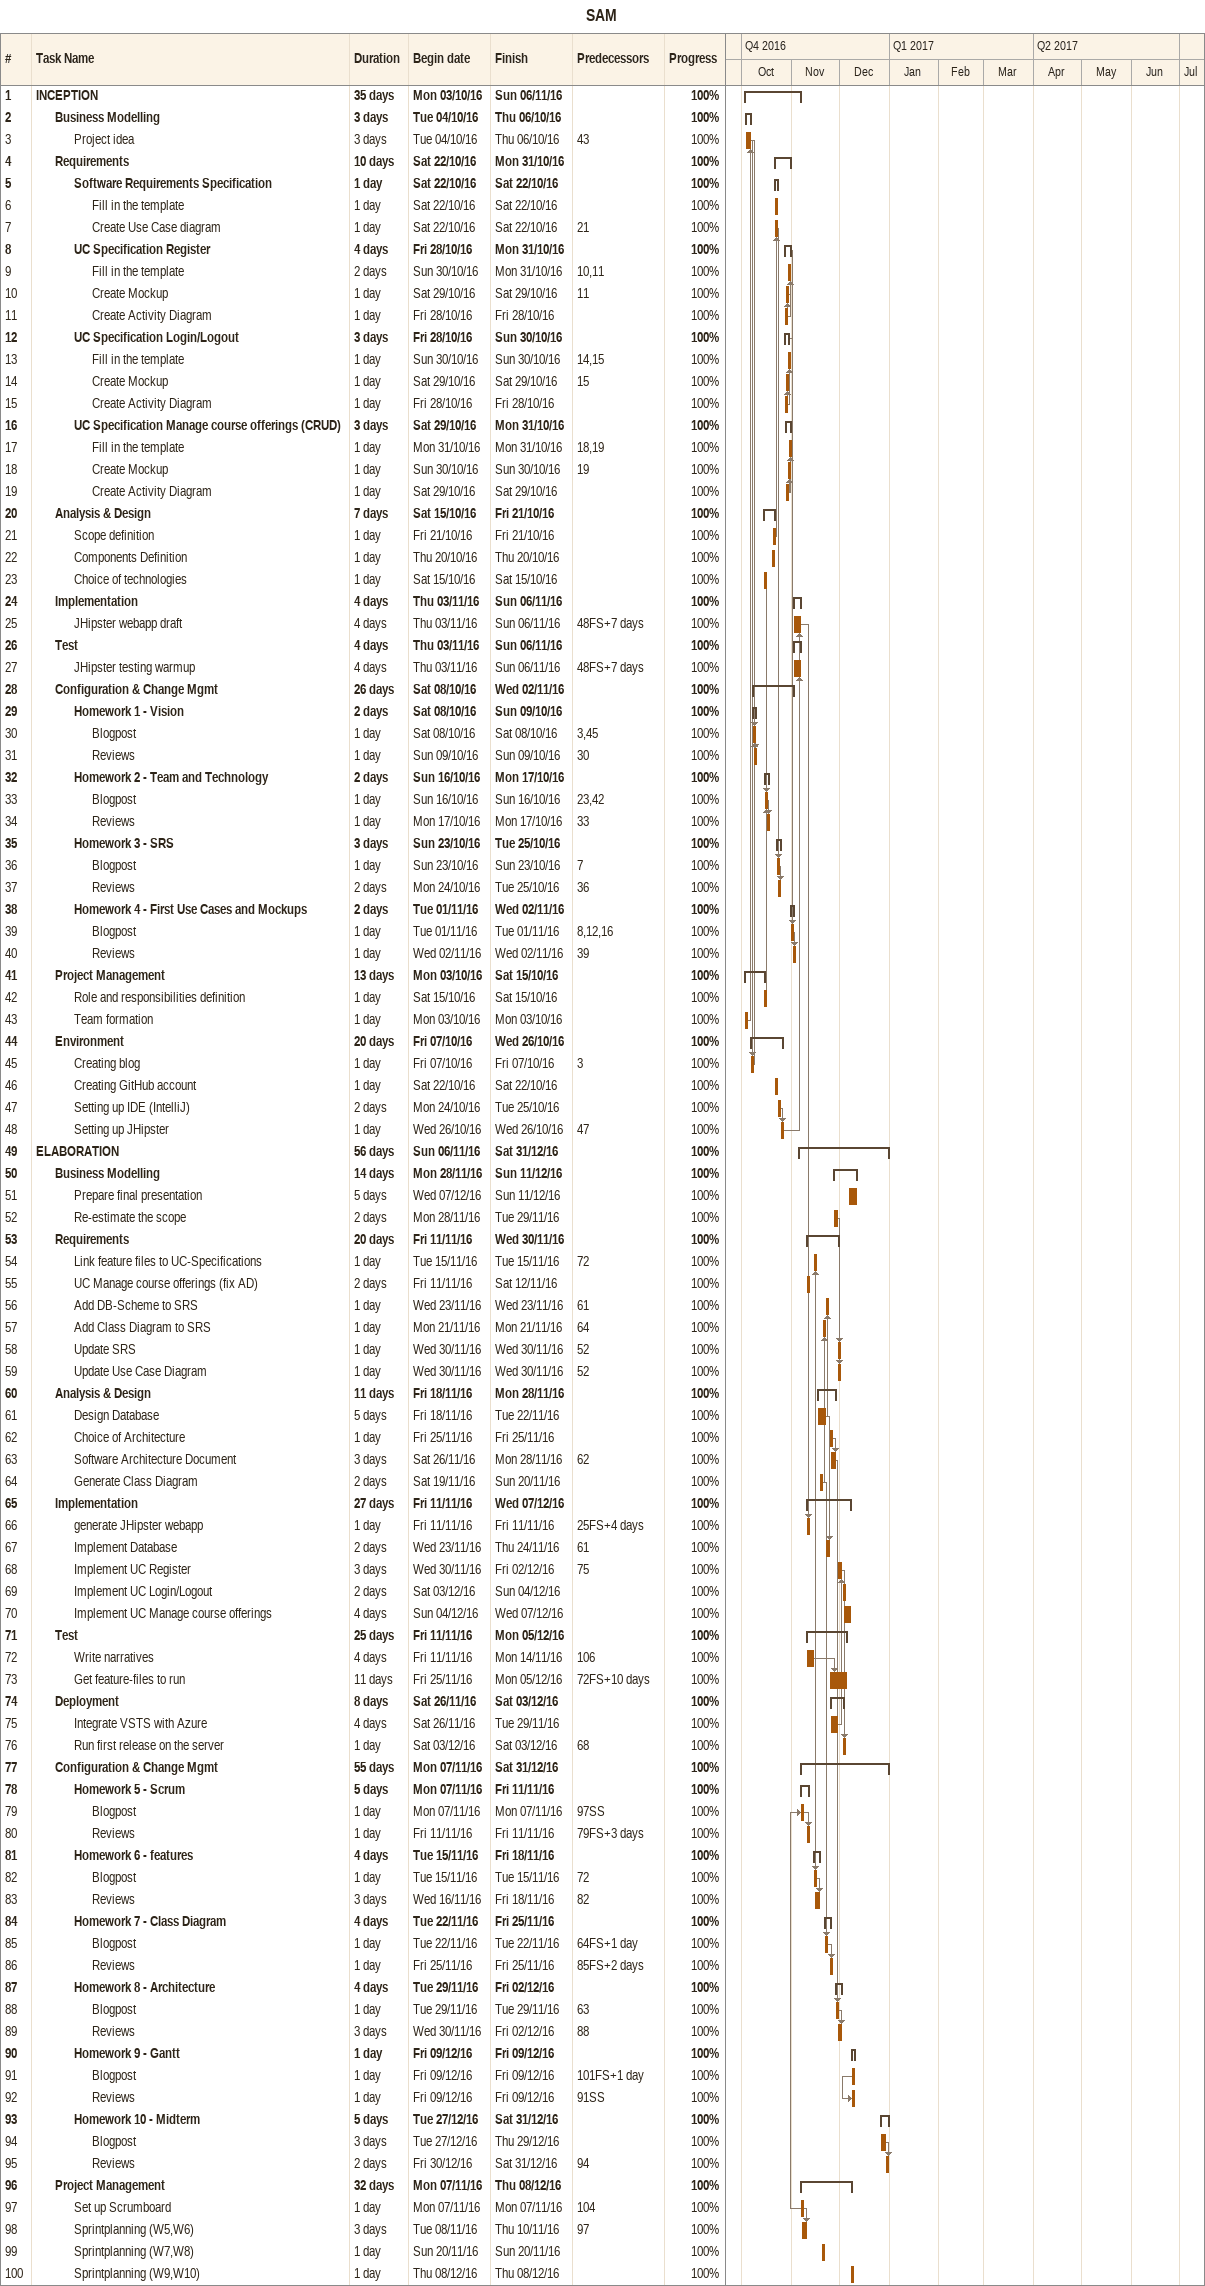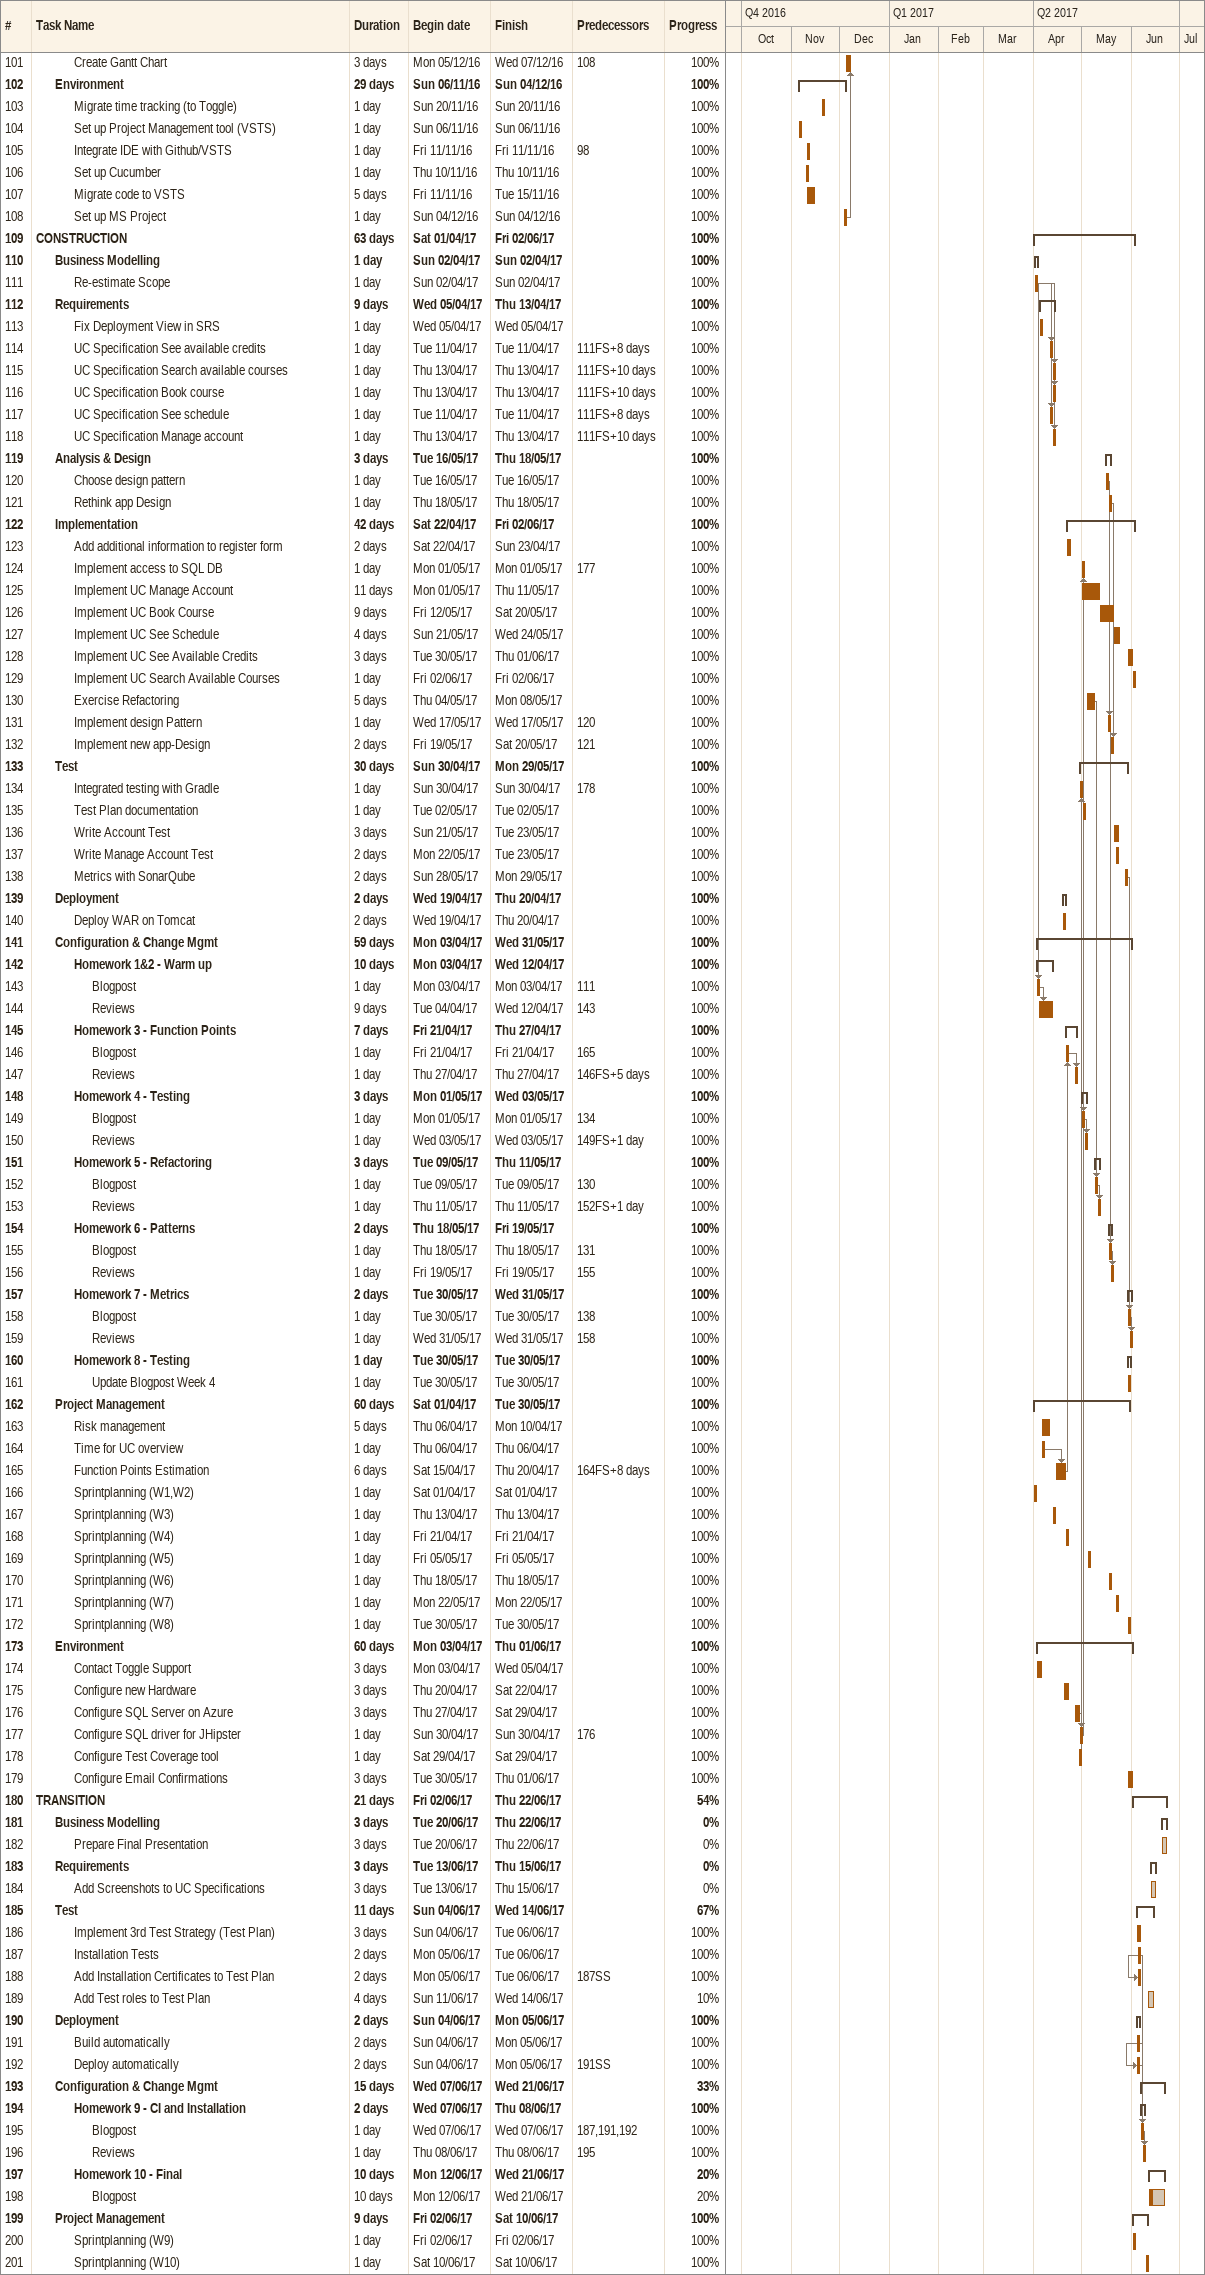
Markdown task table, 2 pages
SAM

| ID | Level | Task | Duration | Start | Finish | Predecessors | % complete |
|---|---|---|---|---|---|---|---|
| 1 | 1 | **INCEPTION** | 35d | 2016-10-03 | 2016-11-06 |  | 100 |
| 2 | 2 | **Business Modelling** | 3d | 2016-10-04 | 2016-10-06 |  | 100 |
| 3 | 3 | Project idea | 3d | 2016-10-04 | 2016-10-06 | 43 | 100 |
| 4 | 2 | **Requirements** | 10d | 2016-10-22 | 2016-10-31 |  | 100 |
| 5 | 3 | **Software Requirements Specification** | 1d | 2016-10-22 | 2016-10-22 |  | 100 |
| 6 | 4 | Fill in the template | 1d | 2016-10-22 | 2016-10-22 |  | 100 |
| 7 | 4 | Create Use Case diagram | 1d | 2016-10-22 | 2016-10-22 | 21 | 100 |
| 8 | 3 | **UC Specification Register** | 4d | 2016-10-28 | 2016-10-31 |  | 100 |
| 9 | 4 | Fill in the template | 2d | 2016-10-30 | 2016-10-31 | 10, 11 | 100 |
| 10 | 4 | Create Mockup | 1d | 2016-10-29 | 2016-10-29 | 11 | 100 |
| 11 | 4 | Create Activity Diagram | 1d | 2016-10-28 | 2016-10-28 |  | 100 |
| 12 | 3 | **UC Specification Login/Logout** | 3d | 2016-10-28 | 2016-10-30 |  | 100 |
| 13 | 4 | Fill in the template | 1d | 2016-10-30 | 2016-10-30 | 14, 15 | 100 |
| 14 | 4 | Create Mockup | 1d | 2016-10-29 | 2016-10-29 | 15 | 100 |
| 15 | 4 | Create Activity Diagram | 1d | 2016-10-28 | 2016-10-28 |  | 100 |
| 16 | 3 | **UC Specification Manage course offerings (CRUD)** | 3d | 2016-10-29 | 2016-10-31 |  | 100 |
| 17 | 4 | Fill in the template | 1d | 2016-10-31 | 2016-10-31 | 18, 19 | 100 |
| 18 | 4 | Create Mockup | 1d | 2016-10-30 | 2016-10-30 | 19 | 100 |
| 19 | 4 | Create Activity Diagram | 1d | 2016-10-29 | 2016-10-29 |  | 100 |
| 20 | 2 | **Analysis & Design** | 7d | 2016-10-15 | 2016-10-21 |  | 100 |
| 21 | 3 | Scope definition | 1d | 2016-10-21 | 2016-10-21 |  | 100 |
| 22 | 3 | Components Definition | 1d | 2016-10-20 | 2016-10-20 |  | 100 |
| 23 | 3 | Choice of technologies | 1d | 2016-10-15 | 2016-10-15 |  | 100 |
| 24 | 2 | **Implementation** | 4d | 2016-11-03 | 2016-11-06 |  | 100 |
| 25 | 3 | JHipster webapp draft | 4d | 2016-11-03 | 2016-11-06 | 48FS+7d | 100 |
| 26 | 2 | **Test** | 4d | 2016-11-03 | 2016-11-06 |  | 100 |
| 27 | 3 | JHipster testing warmup | 4d | 2016-11-03 | 2016-11-06 | 48FS+7d | 100 |
| 28 | 2 | **Configuration & Change Mgmt** | 26d | 2016-10-08 | 2016-11-02 |  | 100 |
| 29 | 3 | **Homework 1 - Vision** | 2d | 2016-10-08 | 2016-10-09 |  | 100 |
| 30 | 4 | Blogpost | 1d | 2016-10-08 | 2016-10-08 | 3, 45 | 100 |
| 31 | 4 | Reviews | 1d | 2016-10-09 | 2016-10-09 | 30 | 100 |
| 32 | 3 | **Homework 2 - Team and Technology** | 2d | 2016-10-16 | 2016-10-17 |  | 100 |
| 33 | 4 | Blogpost | 1d | 2016-10-16 | 2016-10-16 | 23, 42 | 100 |
| 34 | 4 | Reviews | 1d | 2016-10-17 | 2016-10-17 | 33 | 100 |
| 35 | 3 | **Homework 3 - SRS** | 3d | 2016-10-23 | 2016-10-25 |  | 100 |
| 36 | 4 | Blogpost | 1d | 2016-10-23 | 2016-10-23 | 7 | 100 |
| 37 | 4 | Reviews | 2d | 2016-10-24 | 2016-10-25 | 36 | 100 |
| 38 | 3 | **Homework 4 - First Use Cases and Mockups** | 2d | 2016-11-01 | 2016-11-02 |  | 100 |
| 39 | 4 | Blogpost | 1d | 2016-11-01 | 2016-11-01 | 8, 12, 16 | 100 |
| 40 | 4 | Reviews | 1d | 2016-11-02 | 2016-11-02 | 39 | 100 |
| 41 | 2 | **Project Management** | 13d | 2016-10-03 | 2016-10-15 |  | 100 |
| 42 | 3 | Role and responsibilities definition | 1d | 2016-10-15 | 2016-10-15 |  | 100 |
| 43 | 3 | Team formation | 1d | 2016-10-03 | 2016-10-03 |  | 100 |
| 44 | 2 | **Environment** | 20d | 2016-10-07 | 2016-10-26 |  | 100 |
| 45 | 3 | Creating blog | 1d | 2016-10-07 | 2016-10-07 | 3 | 100 |
| 46 | 3 | Creating GitHub account | 1d | 2016-10-22 | 2016-10-22 |  | 100 |
| 47 | 3 | Setting up IDE (IntelliJ) | 2d | 2016-10-24 | 2016-10-25 |  | 100 |
| 48 | 3 | Setting up JHipster | 1d | 2016-10-26 | 2016-10-26 | 47 | 100 |
| 49 | 1 | **ELABORATION** | 56d | 2016-11-06 | 2016-12-31 |  | 100 |
| 50 | 2 | **Business Modelling** | 14d | 2016-11-28 | 2016-12-11 |  | 100 |
| 51 | 3 | Prepare final presentation | 5d | 2016-12-07 | 2016-12-11 |  | 100 |
| 52 | 3 | Re-estimate the scope | 2d | 2016-11-28 | 2016-11-29 |  | 100 |
| 53 | 2 | **Requirements** | 20d | 2016-11-11 | 2016-11-30 |  | 100 |
| 54 | 3 | Link feature files to UC-Specifications | 1d | 2016-11-15 | 2016-11-15 | 72 | 100 |
| 55 | 3 | UC Manage course offerings (fix AD) | 2d | 2016-11-11 | 2016-11-12 |  | 100 |
| 56 | 3 | Add DB-Scheme to SRS | 1d | 2016-11-23 | 2016-11-23 | 61 | 100 |
| 57 | 3 | Add Class Diagram to SRS | 1d | 2016-11-21 | 2016-11-21 | 64 | 100 |
| 58 | 3 | Update SRS | 1d | 2016-11-30 | 2016-11-30 | 52 | 100 |
| 59 | 3 | Update Use Case Diagram | 1d | 2016-11-30 | 2016-11-30 | 52 | 100 |
| 60 | 2 | **Analysis & Design** | 11d | 2016-11-18 | 2016-11-28 |  | 100 |
| 61 | 3 | Design Database | 5d | 2016-11-18 | 2016-11-22 |  | 100 |
| 62 | 3 | Choice of Architecture | 1d | 2016-11-25 | 2016-11-25 |  | 100 |
| 63 | 3 | Software Architecture Document | 3d | 2016-11-26 | 2016-11-28 | 62 | 100 |
| 64 | 3 | Generate Class Diagram | 2d | 2016-11-19 | 2016-11-20 |  | 100 |
| 65 | 2 | **Implementation** | 27d | 2016-11-11 | 2016-12-07 |  | 100 |
| 66 | 3 | generate JHipster webapp | 1d | 2016-11-11 | 2016-11-11 | 25FS+4d | 100 |
| 67 | 3 | Implement Database | 2d | 2016-11-23 | 2016-11-24 | 61 | 100 |
| 68 | 3 | Implement UC Register | 3d | 2016-11-30 | 2016-12-02 | 75 | 100 |
| 69 | 3 | Implement UC Login/Logout | 2d | 2016-12-03 | 2016-12-04 |  | 100 |
| 70 | 3 | Implement UC Manage course offerings | 4d | 2016-12-04 | 2016-12-07 |  | 100 |
| 71 | 2 | **Test** | 25d | 2016-11-11 | 2016-12-05 |  | 100 |
| 72 | 3 | Write narratives | 4d | 2016-11-11 | 2016-11-14 | 106 | 100 |
| 73 | 3 | Get feature-files to run | 11d | 2016-11-25 | 2016-12-05 | 72FS+10d | 100 |
| 74 | 2 | **Deployment** | 8d | 2016-11-26 | 2016-12-03 |  | 100 |
| 75 | 3 | Integrate VSTS with Azure | 4d | 2016-11-26 | 2016-11-29 |  | 100 |
| 76 | 3 | Run first release on the server | 1d | 2016-12-03 | 2016-12-03 | 68 | 100 |
| 77 | 2 | **Configuration & Change Mgmt** | 55d | 2016-11-07 | 2016-12-31 |  | 100 |
| 78 | 3 | **Homework 5 - Scrum** | 5d | 2016-11-07 | 2016-11-11 |  | 100 |
| 79 | 4 | Blogpost | 1d | 2016-11-07 | 2016-11-07 | 97SS | 100 |
| 80 | 4 | Reviews | 1d | 2016-11-11 | 2016-11-11 | 79FS+3d | 100 |
| 81 | 3 | **Homework 6 - features** | 4d | 2016-11-15 | 2016-11-18 |  | 100 |
| 82 | 4 | Blogpost | 1d | 2016-11-15 | 2016-11-15 | 72 | 100 |
| 83 | 4 | Reviews | 3d | 2016-11-16 | 2016-11-18 | 82 | 100 |
| 84 | 3 | **Homework 7 - Class Diagram** | 4d | 2016-11-22 | 2016-11-25 |  | 100 |
| 85 | 4 | Blogpost | 1d | 2016-11-22 | 2016-11-22 | 64FS+1d | 100 |
| 86 | 4 | Reviews | 1d | 2016-11-25 | 2016-11-25 | 85FS+2d | 100 |
| 87 | 3 | **Homework 8 - Architecture** | 4d | 2016-11-29 | 2016-12-02 |  | 100 |
| 88 | 4 | Blogpost | 1d | 2016-11-29 | 2016-11-29 | 63 | 100 |
| 89 | 4 | Reviews | 3d | 2016-11-30 | 2016-12-02 | 88 | 100 |
| 90 | 3 | **Homework 9 - Gantt** | 1d | 2016-12-09 | 2016-12-09 |  | 100 |
| 91 | 4 | Blogpost | 1d | 2016-12-09 | 2016-12-09 | 101FS+1d | 100 |
| 92 | 4 | Reviews | 1d | 2016-12-09 | 2016-12-09 | 91SS | 100 |
| 93 | 3 | **Homework 10 - Midterm** | 5d | 2016-12-27 | 2016-12-31 |  | 100 |
| 94 | 4 | Blogpost | 3d | 2016-12-27 | 2016-12-29 |  | 100 |
| 95 | 4 | Reviews | 2d | 2016-12-30 | 2016-12-31 | 94 | 100 |
| 96 | 2 | **Project Management** | 32d | 2016-11-07 | 2016-12-08 |  | 100 |
| 97 | 3 | Set up Scrumboard | 1d | 2016-11-07 | 2016-11-07 | 104 | 100 |
| 98 | 3 | Sprintplanning (W5,W6) | 3d | 2016-11-08 | 2016-11-10 | 97 | 100 |
| 99 | 3 | Sprintplanning (W7,W8) | 1d | 2016-11-20 | 2016-11-20 |  | 100 |
| 100 | 3 | Sprintplanning (W9,W10) | 1d | 2016-12-08 | 2016-12-08 |  | 100 |
| 101 | 3 | Create Gantt Chart | 3d | 2016-12-05 | 2016-12-07 | 108 | 100 |
| 102 | 2 | **Environment** | 29d | 2016-11-06 | 2016-12-04 |  | 100 |
| 103 | 3 | Migrate time tracking (to Toggle) | 1d | 2016-11-20 | 2016-11-20 |  | 100 |
| 104 | 3 | Set up Project Management tool (VSTS) | 1d | 2016-11-06 | 2016-11-06 |  | 100 |
| 105 | 3 | Integrate IDE with Github/VSTS | 1d | 2016-11-11 | 2016-11-11 | 98 | 100 |
| 106 | 3 | Set up Cucumber | 1d | 2016-11-10 | 2016-11-10 |  | 100 |
| 107 | 3 | Migrate code to VSTS | 5d | 2016-11-11 | 2016-11-15 |  | 100 |
| 108 | 3 | Set up MS Project | 1d | 2016-12-04 | 2016-12-04 |  | 100 |
| 109 | 1 | **CONSTRUCTION** | 63d | 2017-04-01 | 2017-06-02 |  | 100 |
| 110 | 2 | **Business Modelling** | 1d | 2017-04-02 | 2017-04-02 |  | 100 |
| 111 | 3 | Re-estimate Scope | 1d | 2017-04-02 | 2017-04-02 |  | 100 |
| 112 | 2 | **Requirements** | 9d | 2017-04-05 | 2017-04-13 |  | 100 |
| 113 | 3 | Fix Deployment View in SRS | 1d | 2017-04-05 | 2017-04-05 |  | 100 |
| 114 | 3 | UC Specification See available credits | 1d | 2017-04-11 | 2017-04-11 | 111FS+8d | 100 |
| 115 | 3 | UC Specification Search available courses | 1d | 2017-04-13 | 2017-04-13 | 111FS+10d | 100 |
| 116 | 3 | UC Specification Book course | 1d | 2017-04-13 | 2017-04-13 | 111FS+10d | 100 |
| 117 | 3 | UC Specification See schedule | 1d | 2017-04-11 | 2017-04-11 | 111FS+8d | 100 |
| 118 | 3 | UC Specification Manage account | 1d | 2017-04-13 | 2017-04-13 | 111FS+10d | 100 |
| 119 | 2 | **Analysis & Design** | 3d | 2017-05-16 | 2017-05-18 |  | 100 |
| 120 | 3 | Choose design pattern | 1d | 2017-05-16 | 2017-05-16 |  | 100 |
| 121 | 3 | Rethink app Design | 1d | 2017-05-18 | 2017-05-18 |  | 100 |
| 122 | 2 | **Implementation** | 42d | 2017-04-22 | 2017-06-02 |  | 100 |
| 123 | 3 | Add additional information to register form | 2d | 2017-04-22 | 2017-04-23 |  | 100 |
| 124 | 3 | Implement access to SQL DB | 1d | 2017-05-01 | 2017-05-01 | 177 | 100 |
| 125 | 3 | Implement UC Manage Account | 11d | 2017-05-01 | 2017-05-11 |  | 100 |
| 126 | 3 | Implement UC Book Course | 9d | 2017-05-12 | 2017-05-20 |  | 100 |
| 127 | 3 | Implement UC See Schedule | 4d | 2017-05-21 | 2017-05-24 |  | 100 |
| 128 | 3 | Implement UC See Available Credits | 3d | 2017-05-30 | 2017-06-01 |  | 100 |
| 129 | 3 | Implement UC Search Available Courses | 1d | 2017-06-02 | 2017-06-02 |  | 100 |
| 130 | 3 | Exercise Refactoring | 5d | 2017-05-04 | 2017-05-08 |  | 100 |
| 131 | 3 | Implement design Pattern | 1d | 2017-05-17 | 2017-05-17 | 120 | 100 |
| 132 | 3 | Implement new app-Design | 2d | 2017-05-19 | 2017-05-20 | 121 | 100 |
| 133 | 2 | **Test** | 30d | 2017-04-30 | 2017-05-29 |  | 100 |
| 134 | 3 | Integrated testing with Gradle | 1d | 2017-04-30 | 2017-04-30 | 178 | 100 |
| 135 | 3 | Test Plan documentation | 1d | 2017-05-02 | 2017-05-02 |  | 100 |
| 136 | 3 | Write Account Test | 3d | 2017-05-21 | 2017-05-23 |  | 100 |
| 137 | 3 | Write Manage Account Test | 2d | 2017-05-22 | 2017-05-23 |  | 100 |
| 138 | 3 | Metrics with SonarQube | 2d | 2017-05-28 | 2017-05-29 |  | 100 |
| 139 | 2 | **Deployment** | 2d | 2017-04-19 | 2017-04-20 |  | 100 |
| 140 | 3 | Deploy WAR on Tomcat | 2d | 2017-04-19 | 2017-04-20 |  | 100 |
| 141 | 2 | **Configuration & Change Mgmt** | 59d | 2017-04-03 | 2017-05-31 |  | 100 |
| 142 | 3 | **Homework 1&2 - Warm up** | 10d | 2017-04-03 | 2017-04-12 |  | 100 |
| 143 | 4 | Blogpost | 1d | 2017-04-03 | 2017-04-03 | 111 | 100 |
| 144 | 4 | Reviews | 9d | 2017-04-04 | 2017-04-12 | 143 | 100 |
| 145 | 3 | **Homework 3 - Function Points** | 7d | 2017-04-21 | 2017-04-27 |  | 100 |
| 146 | 4 | Blogpost | 1d | 2017-04-21 | 2017-04-21 | 165 | 100 |
| 147 | 4 | Reviews | 1d | 2017-04-27 | 2017-04-27 | 146FS+5d | 100 |
| 148 | 3 | **Homework 4 - Testing** | 3d | 2017-05-01 | 2017-05-03 |  | 100 |
| 149 | 4 | Blogpost | 1d | 2017-05-01 | 2017-05-01 | 134 | 100 |
| 150 | 4 | Reviews | 1d | 2017-05-03 | 2017-05-03 | 149FS+1d | 100 |
| 151 | 3 | **Homework 5 - Refactoring** | 3d | 2017-05-09 | 2017-05-11 |  | 100 |
| 152 | 4 | Blogpost | 1d | 2017-05-09 | 2017-05-09 | 130 | 100 |
| 153 | 4 | Reviews | 1d | 2017-05-11 | 2017-05-11 | 152FS+1d | 100 |
| 154 | 3 | **Homework 6 - Patterns** | 2d | 2017-05-18 | 2017-05-19 |  | 100 |
| 155 | 4 | Blogpost | 1d | 2017-05-18 | 2017-05-18 | 131 | 100 |
| 156 | 4 | Reviews | 1d | 2017-05-19 | 2017-05-19 | 155 | 100 |
| 157 | 3 | **Homework 7 - Metrics** | 2d | 2017-05-30 | 2017-05-31 |  | 100 |
| 158 | 4 | Blogpost | 1d | 2017-05-30 | 2017-05-30 | 138 | 100 |
| 159 | 4 | Reviews | 1d | 2017-05-31 | 2017-05-31 | 158 | 100 |
| 160 | 3 | **Homework 8 - Testing** | 1d | 2017-05-30 | 2017-05-30 |  | 100 |
| 161 | 4 | Update Blogpost Week 4 | 1d | 2017-05-30 | 2017-05-30 |  | 100 |
| 162 | 2 | **Project Management** | 60d | 2017-04-01 | 2017-05-30 |  | 100 |
| 163 | 3 | Risk management | 5d | 2017-04-06 | 2017-04-10 |  | 100 |
| 164 | 3 | Time for UC overview | 1d | 2017-04-06 | 2017-04-06 |  | 100 |
| 165 | 3 | Function Points Estimation | 6d | 2017-04-15 | 2017-04-20 | 164FS+8d | 100 |
| 166 | 3 | Sprintplanning (W1,W2) | 1d | 2017-04-01 | 2017-04-01 |  | 100 |
| 167 | 3 | Sprintplanning (W3) | 1d | 2017-04-13 | 2017-04-13 |  | 100 |
| 168 | 3 | Sprintplanning (W4) | 1d | 2017-04-21 | 2017-04-21 |  | 100 |
| 169 | 3 | Sprintplanning (W5) | 1d | 2017-05-05 | 2017-05-05 |  | 100 |
| 170 | 3 | Sprintplanning (W6) | 1d | 2017-05-18 | 2017-05-18 |  | 100 |
| 171 | 3 | Sprintplanning (W7) | 1d | 2017-05-22 | 2017-05-22 |  | 100 |
| 172 | 3 | Sprintplanning (W8) | 1d | 2017-05-30 | 2017-05-30 |  | 100 |
| 173 | 2 | **Environment** | 60d | 2017-04-03 | 2017-06-01 |  | 100 |
| 174 | 3 | Contact Toggle Support | 3d | 2017-04-03 | 2017-04-05 |  | 100 |
| 175 | 3 | Configure new Hardware | 3d | 2017-04-20 | 2017-04-22 |  | 100 |
| 176 | 3 | Configure SQL Server on Azure | 3d | 2017-04-27 | 2017-04-29 |  | 100 |
| 177 | 3 | Configure SQL driver for JHipster | 1d | 2017-04-30 | 2017-04-30 | 176 | 100 |
| 178 | 3 | Configure Test Coverage tool | 1d | 2017-04-29 | 2017-04-29 |  | 100 |
| 179 | 3 | Configure Email Confirmations | 3d | 2017-05-30 | 2017-06-01 |  | 100 |
| 180 | 1 | **TRANSITION** | 21d | 2017-06-02 | 2017-06-22 |  | 54 |
| 181 | 2 | **Business Modelling** | 3d | 2017-06-20 | 2017-06-22 |  | 0 |
| 182 | 3 | Prepare Final Presentation | 3d | 2017-06-20 | 2017-06-22 |  | 0 |
| 183 | 2 | **Requirements** | 3d | 2017-06-13 | 2017-06-15 |  | 0 |
| 184 | 3 | Add Screenshots to UC Specifications | 3d | 2017-06-13 | 2017-06-15 |  | 0 |
| 185 | 2 | **Test** | 11d | 2017-06-04 | 2017-06-14 |  | 67 |
| 186 | 3 | Implement 3rd Test Strategy (Test Plan) | 3d | 2017-06-04 | 2017-06-06 |  | 100 |
| 187 | 3 | Installation Tests | 2d | 2017-06-05 | 2017-06-06 |  | 100 |
| 188 | 3 | Add Installation Certificates to Test Plan | 2d | 2017-06-05 | 2017-06-06 | 187SS | 100 |
| 189 | 3 | Add Test roles to Test Plan | 4d | 2017-06-11 | 2017-06-14 |  | 10 |
| 190 | 2 | **Deployment** | 2d | 2017-06-04 | 2017-06-05 |  | 100 |
| 191 | 3 | Build automatically | 2d | 2017-06-04 | 2017-06-05 |  | 100 |
| 192 | 3 | Deploy automatically | 2d | 2017-06-04 | 2017-06-05 | 191SS | 100 |
| 193 | 2 | **Configuration & Change Mgmt** | 15d | 2017-06-07 | 2017-06-21 |  | 33 |
| 194 | 3 | **Homework 9 - CI and Installation** | 2d | 2017-06-07 | 2017-06-08 |  | 100 |
| 195 | 4 | Blogpost | 1d | 2017-06-07 | 2017-06-07 | 187, 191, 192 | 100 |
| 196 | 4 | Reviews | 1d | 2017-06-08 | 2017-06-08 | 195 | 100 |
| 197 | 3 | **Homework 10 - Final** | 10d | 2017-06-12 | 2017-06-21 |  | 20 |
| 198 | 4 | Blogpost | 10d | 2017-06-12 | 2017-06-21 |  | 20 |
| 199 | 2 | **Project Management** | 9d | 2017-06-02 | 2017-06-10 |  | 100 |
| 200 | 3 | Sprintplanning (W9) | 1d | 2017-06-02 | 2017-06-02 |  | 100 |
| 201 | 3 | Sprintplanning (W10) | 1d | 2017-06-10 | 2017-06-10 |  | 100 |
